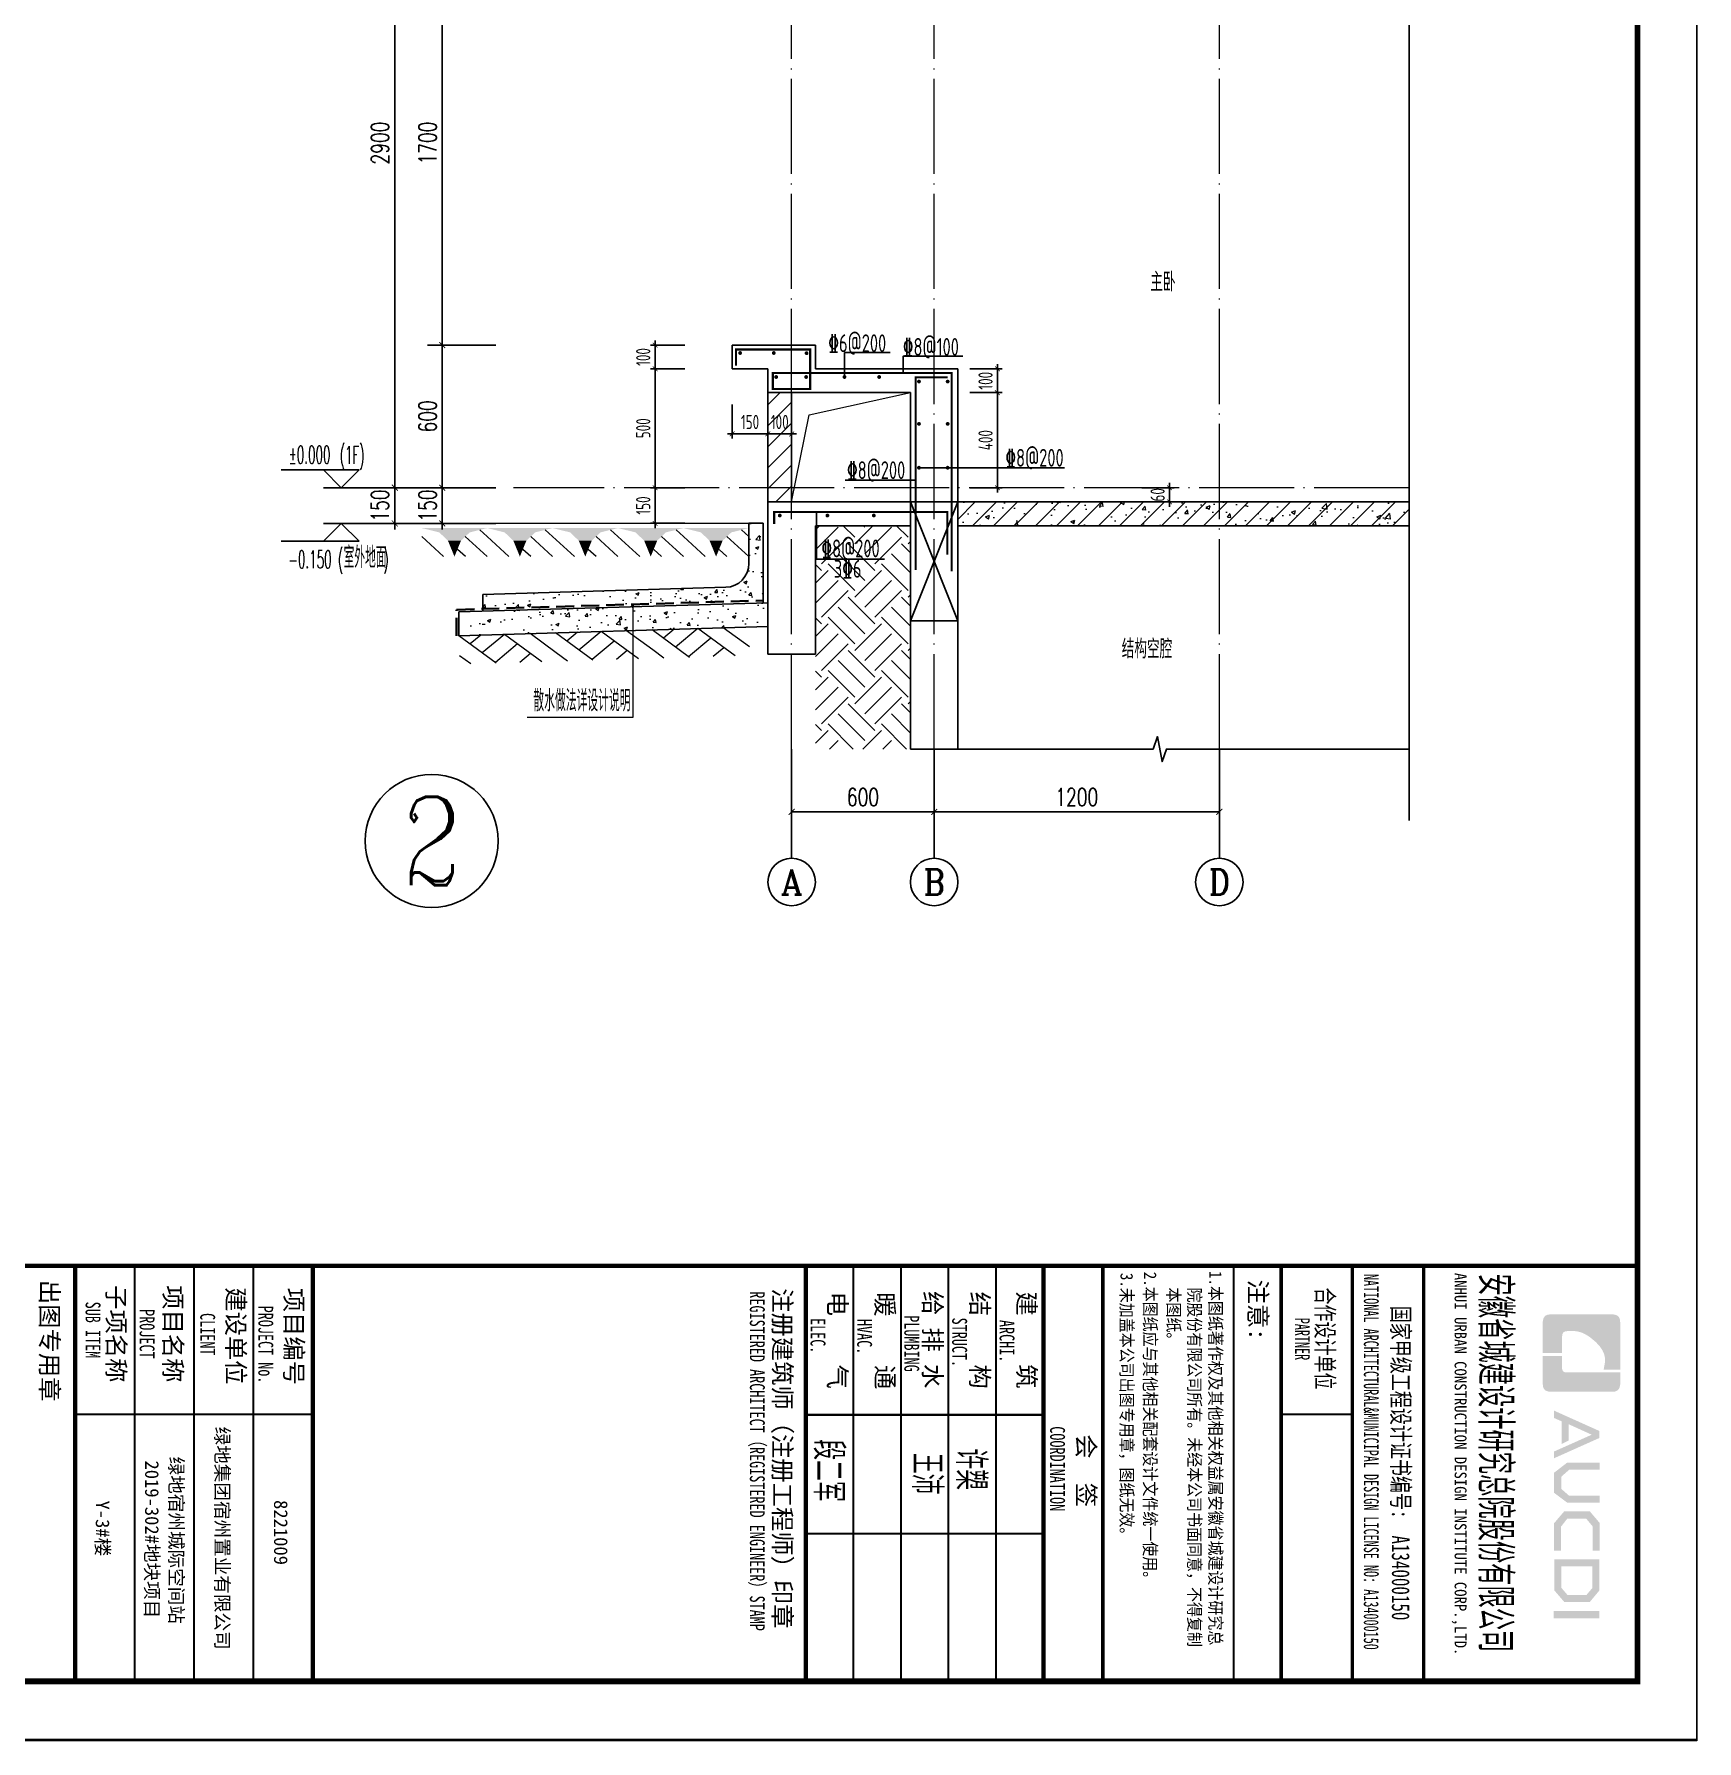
# Model space of a CAD drawing. Extents: x -668857 to 143095, y -247466 to 228182.
# Drawn here: x -813 to 6185, y 147310 to 154492 of the extents above; entities that cross this region are included whole.
import ezdxf
from ezdxf.enums import TextEntityAlignment as Align

# ---------------------------------------------------------------- set-up
doc = ezdxf.new("R2010")
doc.units = 0
doc.header["$LTSCALE"] = 1000
doc.linetypes.add('DASH', pattern=[0.35, 0.25, -0.1])
doc.linetypes.add('DOTE', pattern=[2.42, 2, -0.2, 0.02, -0.2])
doc.layers.get('0').update_dxf_attribs({"linetype": 'CONTINUOUS'})
doc.layers.get('DEFPOINTS').update_dxf_attribs({"linetype": 'CONTINUOUS'})
for name, color, linetype in [('A-AXIS_TEXT', 7, 'CONTINUOUS'), ('AXIS', 3, 'CONTINUOUS'), ('COLUMN', 4, 'CONTINUOUS'), ('DIM', 2, 'CONTINUOUS'), ('DIM_ELEV', 3, 'CONTINUOUS'), ('DIM_SYMB', 3, 'CONTINUOUS'), ('PUB_DIM', 3, 'CONTINUOUS'), ('PUB_TEXT', 2, 'CONTINUOUS'), ('REIN', 6, 'CONTINUOUS'), ('S-大样-砼线', 7, 'CONTINUOUS'), ('S-引出线', 40, 'CONTINUOUS'), ('TEXT', 2, 'CONTINUOUS'), ('WALL', 5, 'CONTINUOUS'), ('yichutu', 7, 'CONTINUOUS'), ('图签文字', 4, 'CONTINUOUS'), ('立面-看线', 251, 'CONTINUOUS')]:
    doc.layers.add(name, color=color, linetype=linetype)
for name, color, linetype, lineweight in [('AXIS_TEXT', 7, 'CONTINUOUS', 20), ('DOTE', 19, 'DOTE', 9), ('PUB_HATCH', 8, 'CONTINUOUS', 9), ('图框', 9, 'CONTINUOUS', 18), ('图签', 147, 'CONTINUOUS', 18), ('填充', 251, 'CONTINUOUS', 5), ('平面-排水沟', 86, 'CONTINUOUS', 15), ('立面-中轮廓线', 30, 'CONTINUOUS', 35), ('立面-洞口示意', 152, 'CONTINUOUS', 13), ('粉刷', 251, 'CONTINUOUS', 9)]:
    doc.layers.add(name, color=color, linetype=linetype, lineweight=lineweight)
doc.styles.add('_TCH_AXIS', font='COMPLEX', dxfattribs={"bigfont": 'GBCBIG'})
doc.styles.add('_TCH_DIM', font='SIMPLEX.shx', dxfattribs={"width": 0.7, "bigfont": 'GBCBIG.shx'})
doc.styles.add('_TCH_DIM_T3', font='SIMPLEX', dxfattribs={"width": 0.705882, "bigfont": 'GBCBIG'})
doc.styles.add('COMPLEX', font='COMPLEX')
doc.styles.add('DIM_FONT_T3', font='SIMPLEX', dxfattribs={"width": 0.705882, "bigfont": 'GBCBIG'})
doc.styles.add('HT', font='simhei.ttf')
doc.styles.add('TSSD_DIMENSION', font='Tssdeng.shx', dxfattribs={"width": 0.7, "bigfont": 'tssdchn.shx'})
doc.styles.add('TSSD_REIN', font='tssdeng.shx', dxfattribs={"width": 0.7, "height": 300, "bigfont": 'tssdchn.shx'})
doc.styles.add('宋体', font='', dxfattribs={"height": 50})
doc.styles.add('建筑图签-1', font='simhei.ttf', dxfattribs={"width": 0.7})
doc.styles.add('建筑图签-2', font='TXT.shx', dxfattribs={"width": 0.5, "bigfont": 'HZTXT.shx'})
doc.styles.get('宋体').set_extended_font_data('SimSun')
doc.dimstyles.new('_TCH_ARCH&&25', dxfattribs={"dimtxt": 74.375, "dimasz": 25, "dimexe": 62.5, "dimexo": 75, "dimgap": 25, "dimtad": 1, "dimdec": 0, "dimzin": 0, "dimdsep": 46, "dimtxsty": '_TCH_DIM_T3', "dimblk": 'ARCHTICK', "dimcen": 0.09, "dimclrt": 7, "dimazin": 0, "dimtfac": 1, "dimtdec": 0, "dimtix": 1, "dimtmove": 2, "dimatfit": 3, "dimldrblk": 'ARCHTICK', "dimfxl": 0, "dimtolj": 1, "dimtzin": 0, "dimarcsym": 0})
doc.dimstyles.new('TSSD_20_20', dxfattribs={"dimtxt": 60, "dimasz": 20, "dimexe": 20, "dimexo": 50, "dimgap": 20, "dimtad": 1, "dimdec": 0, "dimzin": 0, "dimdsep": 46, "dimtxsty": 'TSSD_DIMENSION', "dimblk": 'ARCHTICK', "dimblk1": 'ARCHTICK', "dimblk2": 'ARCHTICK', "dimcen": 0, "dimdle": 20, "dimclrt": 7, "dimadec": 0, "dimazin": 0, "dimtfac": 1, "dimtdec": 0, "dimtix": 1, "dimtmove": 2, "dimatfit": 3, "dimfxl": 0, "dimtolj": 1, "dimtzin": 0, "dimarcsym": 0})
pattern_1 = [(50, (28072.99, 249033.25), (143.452037, -12.550427), [15, -165]), (355, (28072.99, 249033.25), (-27.750267, 150.438427), [12, -132]), (100.4514, (28084.94, 249032.2), (115.701876, 137.88791), [12.74804, -140.22842]), (46.1842, (28072.99, 249073.25), (213.44821, -33.1038), [22.5, -247.5]), (96.6356, (28090.77, 249070.5), (186.93254, 194.82357), [19.12206, -210.3426]), (351.1842, (28072.99, 249073.25), (186.93239, 194.82372), [18, -198]), (21, (28092.99, 249063.25), (119.38141, -80.52378), [15, -165]), (326, (28092.99, 249063.25), (48.663066, 145.03001), [12, -132]), (71.4514, (28102.93, 249056.54), (168.044526, 64.5061), [12.74804, -140.22842]), (37.5, (28072.986, 249033.25), (2.431971, 66.578771), [0, -130.4, 0, -134, 0, -132.5]), (7.5, (28072.986, 249033.25), (52.613907, 78.882342), [0, -76.4, 0, -127.4, 0, -50.5]), (327.5, (28028.386, 249033.25), (106.764487, -4.510974), [0, -50, 0, -156, 0, -207]), (317.5, (28008.39, 249033.25), (116.637234, 20.020996), [0, -65, 0, -103.6, 0, -147])]

# ---------------------------------------------------------------- blocks, each defined once
blk = doc.blocks.new('$LINEPAT$素土夯实')
at = {"color": 0}
for p, q in [((0, -210), (210, 0)), ((120, -300), (420, 0)), ((420, 0), (608, -188)), ((495, -300), (795, 0)), ((615, 0), (705, -90)), ((315, -105), (502, -293)), ((210, -210), (300, -300)), ((705, -300), (795, -210))]:
    blk.add_line(p, q, dxfattribs=at)
blk = doc.blocks.new('$LinePat$自然土壤')
at = {"color": 0}
for p, q in [((0, -90), (71, -19)), ((0, -300), (211, -89)), ((420, -300), (630, -90)), ((210, -300), (286, -224))]:
    blk.add_line(p, q, dxfattribs=at)
for points in [[(0, 0), (630, 0), (168, -45), (462, -45)], [(168, -45), (462, -45), (252, -132), (378, -132)], [(252, -132), (378, -132), (315, -300)]]:
    blk.add_solid(points, dxfattribs=at)
blk = doc.blocks.new('sanshui')
at = {"layer": '粉刷'}
h = blk.add_hatch(dxfattribs=at)
h.set_pattern_fill('混凝土', color=256, scale=20)
h.set_pattern_definition(pattern_1)
edge = h.paths.add_edge_path()
edge.add_line((346317.8, 427329.6), (346257.8, 427329.6))
edge.add_line((346257.8, 427329.6), (346257.8, 427160.3))
edge.add_arc((346157.8, 427160.3), 100, 271.71836, 360, ccw=False)
edge.add_line((346160.8, 427060.3), (345137.8, 427029.6))
edge.add_line((345137.8, 427029.6), (345137.8, 426969.6))
edge.add_line((345137.8, 426969.6), (346317.8, 427005))
edge.add_line((346317.8, 427005), (346317.8, 427329.6))
h = blk.add_hatch(dxfattribs=at)
h.set_pattern_fill('混凝土', color=256, scale=20)
h.set_pattern_definition(pattern_1)
h.paths.add_polyline_path([(346337.8, 426895.6), (346337.8, 426995.6), (345037.8, 426956.6), (345037.8, 426856.6)])
at = {"layer": 'COLUMN'}
for p, q in [((346257.8, 427329.6), (346317.8, 427329.6)), ((346257.8, 427160.3), (346257.8, 427329.6)), ((346317.8, 426995), (346317.8, 427329.6)), ((346160.8, 427060.3), (345137.8, 427029.6)), ((345137.8, 426959.6), (345137.8, 427029.6)), ((346338.1, 426995.6), (345037.8, 426956.6)), ((345037.8, 426856.6), (345037.8, 426956.6)), ((346338.1, 426895.6), (345037.8, 426856.6))]:
    blk.add_line(p, q, dxfattribs=at)
blk.add_arc((346157.8, 427160.3), 100, 271.71836, 0, dxfattribs=at)
at = {"layer": '立面-中轮廓线', "linetype": 'DASH', "ltscale": 0.3}
blk.add_lwpolyline([(345027.8, 426856.6), (345027.8, 426966.3), (346317.8, 427005)], dxfattribs=at)
at = {"layer": '粉刷'}
blk.add_line((344881.5, 427329.6), (346257.8, 427329.6), dxfattribs=at)
at = {"layer": '粉刷', "yscale": 0.4, "zscale": 0.4}
for name, p, xscale, rotation in [('$LinePat$自然土壤', (345156.8, 427309.6), -0.4369306507241237, 359.9999999999903), ('$LinePat$自然土壤', (345432, 427309.6), -0.4369306507241237, 359.9999999999903), ('$LinePat$自然土壤', (345707.3, 427309.6), -0.4369306507241237, 359.9999999999903), ('$LinePat$自然土壤', (345982.6, 427309.6), -0.4369306507241237, 359.9999999999903), ('$LinePat$自然土壤', (346257.8, 427309.6), -0.4369306507241237, 359.9999999999903), ('$LINEPAT$素土夯实', (345851.2, 426881), -0.5117605352322558, 1.718358001643932), ('$LINEPAT$素土夯实', (346257.8, 426893.2), -0.5117605352322558, 1.718358001643932), ('$LINEPAT$素土夯实', (345444.5, 426868.8), -0.5117605352322558, 1.718358001643932)]:
    blk.add_blockref(name, p, dxfattribs=dict(at, xscale=xscale, rotation=rotation))
blk = doc.blocks.new('院标1')
h = blk.add_hatch(color=150)
h.dxf.hatch_style = 1
edge = h.paths.add_edge_path()
edge.add_spline(control_points=[(116373, 648379), (116379, 648379), (116382, 648379), (116391, 648379), (116391, 648379), (116391, 648379), (116616, 648379), (116616, 648379), (116616, 648379), (116616, 648379), (116616, 648054), (116616, 648054), (116616, 648054), (116616, 648054), (116108, 648054), (116108, 648054), (116108, 648054), (116028, 648054), (115963, 648111), (115963, 648199), (115963, 648199), (115963, 648199), (115963, 649215), (115963, 649215), (115963, 649215), (115963, 649295), (116018, 649360), (116108, 649360), (116108, 649360), (116108, 649360), (116897, 649360), (116897, 649360), (116897, 649360), (116897, 649360), (116897, 649080), (116897, 649080), (116897, 649080), (116897, 649080), (116566, 649140), (116356, 648859), (116356, 648859), (116245, 648719), (116240, 648545), (116247, 648466), (116247, 648466), (116254, 648386), (116247, 648466), (116247, 648466), (116247, 648466), (116247, 648466), (116258, 648374), (116373, 648379)], knot_values=[0, 0, 0, 0, 0.071429, 0.071429, 0.071429, 0.107143, 0.142857, 0.142857, 0.142857, 0.178571, 0.214286, 0.214286, 0.214286, 0.25, 0.285714, 0.285714, 0.285714, 0.321429, 0.357143, 0.357143, 0.357143, 0.392857, 0.428571, 0.428571, 0.428571, 0.464286, 0.5, 0.5, 0.5, 0.535714, 0.571429, 0.571429, 0.571429, 0.607143, 0.642857, 0.642857, 0.642857, 0.678571, 0.714286, 0.714286, 0.714286, 0.75, 0.785714, 0.785714, 0.785714, 0.821429, 0.857143, 0.857143, 0.857143, 0.928571, 1, 1, 1, 1], degree=3, periodic=0)
h = blk.add_hatch(color=150)
h.dxf.hatch_style = 1
edge = h.paths.add_edge_path()
edge.add_spline(control_points=[(117268, 649215), (117268, 649215), (117268, 648199), (117268, 648199), (117268, 648199), (117268, 648114), (117212, 648054), (117123, 648054), (117123, 648054), (117123, 648054), (116663, 648054), (116663, 648054), (116663, 648054), (116663, 648054), (116663, 648379), (116663, 648379), (116663, 648379), (116663, 648379), (116865, 648379), (116865, 648379), (116865, 648379), (116907, 648379), (116941, 648413), (116941, 648455), (116941, 648455), (116941, 648455), (116941, 649360), (116941, 649360), (116941, 649360), (116941, 649360), (117123, 649360), (117123, 649360), (117123, 649360), (117204, 649360), (117268, 649306), (117268, 649215)], knot_values=[0, 0, 0, 0, 0.1, 0.1, 0.1, 0.15, 0.2, 0.2, 0.2, 0.25, 0.3, 0.3, 0.3, 0.35, 0.4, 0.4, 0.4, 0.45, 0.5, 0.5, 0.5, 0.55, 0.6, 0.6, 0.6, 0.65, 0.7, 0.7, 0.7, 0.75, 0.8, 0.8, 0.8, 0.9, 1, 1, 1, 1], degree=3, periodic=0)
blk = doc.blocks.new('GFDDDDRG')
at = {"layer": '图框'}
h = blk.add_hatch(color=256, dxfattribs=at)
h.paths.add_polyline_path([(922489, -158906), (922489, -158969), (922104, -158969), (922104, -158906)])
h.paths.add_polyline_path([(922431, -158530), (922168, -158530), (922168, -158710), (922221, -158772), (922380, -158772), (922431, -158712)], flags=16)
h.paths.add_polyline_path([(922490, -158471), (922109, -158471), (922109, -158732), (922194, -158831), (922408, -158831), (922490, -158733)])
h.paths.add_polyline_path([(922492, -158399), (922434, -158399), (922434, -158196), (922378, -158129), (922219, -158129), (922167, -158196), (922167, -158400), (922107, -158400), (922107, -158169), (922194, -158067), (922408, -158067), (922492, -158166)])
h.paths.add_polyline_path([(922491, -157658), (922491, -157718), (922235, -157718), (922170, -157775), (922170, -157880), (922235, -157937), (922491, -157937), (922491, -157994), (922217, -157994), (922108, -157912), (922108, -157743), (922218, -157658)])
h.paths.add_polyline_path([(922490, -157392), (922490, -157450), (922108, -157621), (922108, -157564), (922425, -157423), (922231, -157335), (922231, -157471), (922173, -157501), (922173, -157311), (922107, -157282), (922107, -157220)])
for p, q in [((920410, -156002), (920410, -159502)), ((921010, -156002), (921010, -159502)), ((921010, -156002), (921010, -159502))]:
    blk.add_line(p, q, dxfattribs=at)
blk.add_lwpolyline([(923310, -107437), (923310, -159999), (893610, -159999), (893610, -107437)], close=True, dxfattribs=at)
blk.add_lwpolyline([(923310, -107437), (923310, -159999), (893610, -159999), (893610, -107437)], close=True, dxfattribs=at)
at = {"layer": '图框', "const_width": 50}
blk.add_lwpolyline([(894110, -159499), (922810, -159499), (922810, -108687), (894110, -108687)], close=True, dxfattribs=at)
at = {"layer": '图框'}
for points, const_width in [([(894110, -156002), (922810, -156002)], 35), ([(909660, -159502), (909660, -156002)], 35), ([(911660, -156002), (911660, -159502)], 35), ([(911660, -156002), (911660, -159502)], 35), ([(910160, -156002), (910160, -159502)], 17.5), ([(910660, -156002), (910660, -159502)], 17.5), ([(911160, -156002), (911160, -159502)], 17.5), ([(915810, -156006), (915810, -159506)], 35), ([(916210, -156006), (916210, -159506)], 17.5), ([(916610, -156006), (916610, -159506)], 17.5), ([(917010, -156006), (917010, -159506)], 17.5), ([(917410, -156006), (917410, -159506)], 17.5), ([(917810, -156006), (917810, -159506)], 35), ([(917810, -156006), (917810, -159506)], 35), ([(918310, -156006), (918310, -159506)], 30), ([(919410, -156002), (919410, -159502)], 17.5), ([(919810, -156002), (919810, -159502)], 30), ([(919810, -156002), (919810, -159502)], 30), ([(920410, -156002), (920410, -159502)], 30), ([(920410, -156002), (920410, -159502)], 30), ([(921010, -156002), (921010, -159502)], 30), ([(909660, -157252), (911660, -157252)], 17.5), ([(917810, -157256), (915810, -157256)], 17.5), ([(920410, -157252), (919810, -157252)], 17.5), ([(917810, -158256), (915810, -158256)], 17.5)]:
    blk.add_lwpolyline(points, dxfattribs=dict(at, const_width=const_width))
at = {"xscale": 0.5, "yscale": 0.5, "zscale": 0.5, "rotation": 270}
blk.add_blockref('院标1', (597985, -98428), dxfattribs=at)
at = {"layer": '图框'}
for s, height, style, width, p in [('3.未加盖本公司出图专用章，图纸无效。', 105, 'HT', 0.88, (918459, -156061)), (' 2.本图纸应与其他相关配套设计文件统一使用。 ', 105, 'HT', 0.88, (918656, -155989)), ('1.本图纸著作权及其他相关权益属安徽省城建设计研究总', 105, 'HT', 0.88, (919206, -156045)), ('NATIONAL ARCHITECTURAL&MUNICIPAL DESIGN LICENSE NO: A134000150', 125, '建筑图签-1', 0.6, (920507, -156070)), ('ANHUI URBAN CONSTRUCTION DESIGN INSTITUTE CORP.,LTD.', 100, '建筑图签-1', 0.91, (921271, -156061)), ('REGISTERED ARCHITECT（REGISTERED ENGINEER）STAMP', 125, '建筑图签-1', 0.7, (915339, -156216)), ('本图纸。', 105, 'HT', 0.88, (918854, -156184)), ('院股份有限公司所有。未经本公司书面同意，不得复制', 105, 'HT', 0.88, (919029, -156184)), ('SUB ITEM', 125, '建筑图签-1', 0.7, (909748, -156303)), ('PROJECT', 125, '建筑图签-1', 0.7, (910203, -156366)), ('CLIENT', 125, '建筑图签-1', 0.7, (910713, -156399)), ('PROJECT No.', 125, '建筑图签-1', 0.7, (911202, -156337, -899)), ('ELEC.', 125, '建筑图签-1', 0.7, (915850, -156441)), ('HVAC.', 125, '建筑图签-1', 0.7, (916242, -156449)), ('PLUMBING', 125, '建筑图签-1', 0.7, (916639, -156417)), ('STRUCT.', 125, '建筑图签-1', 0.7, (917042, -156437)), ('ARCHI.', 125, '建筑图签-1', 0.7, (917441, -156457)), ('PARTNER', 125, '建筑图签-1', 0.6, (919927, -156439)), ('COORDINATION', 125, '建筑图签-1', 0.7, (917866, -157352))]:
    blk.add_text(s, height=height, rotation=270, dxfattribs=dict(at, style=style, width=width)).set_placement(p)
at = {"layer": '图签', "color": 2, "style": '宋体'}
for s, height, p in [('绿地集团宿州置业有限公司', 114.67, (910841, -157355)), ('2019-302#地块项目', 114.67, (910249, -157640)), ('绿地宿州城际空间站', 114.7, (910454, -157607)), ('Y-3#楼', 114.7, (909834, -157977)), ('8221009', 114.7, (911334, -157973))]:
    blk.add_text(s, height=height, rotation=270, dxfattribs=at).set_placement(p)
at = {"layer": '图签文字', "color": 7, "style": '建筑图签-1'}
for s, p in [('注意:', (919541, -156118)), ('出图专用章', (909369, -156120)), ('子项名称', (909930, -156165)), ('项目名称', (910408, -156165)), ('建设单位', (910937, -156182)), ('项目编号', (911426, -156186)), ('注册建筑师（注册工程师）印章', (915537, -156190)), ('电    气', (916001, -156219)), ('暖    通', (916401, -156224)), ('给 排 水', (916802, -156214)), ('结    构', (917199, -156219)), ('建    筑', (917593, -156217)), ('会  签', (918094, -157419))]:
    blk.add_text(s, height=150, rotation=270, dxfattribs=at).set_placement(p)
for s, height, width, p in [('安徽省城建设计研究总院股份有限公司', 250, 0.55, (921498, -156066)), ('合作设计单位', 150, 0.7, (920105, -156184)), ('国家甲级工程设计证书编号:  A134000150', 150, 0.7, (920743, -156338))]:
    blk.add_text(s, height=height, rotation=270, dxfattribs=dict(at, width=width)).set_placement(p)
at = {"layer": '图签文字', "color": 1, "style": '建筑图签-2', "width": 0.7}
for s, p in [('段二军', (915876, -157462)), ('许槊', (917074, -157539)), ('王沛', (916703, -157575))]:
    blk.add_text(s, height=250, rotation=270, dxfattribs=at).set_placement(p)
blk = doc.blocks.new('yct-1051-594-26275-14850-25-1002.0')
at = {"layer": 'yichutu', "color": 7}
blk.add_lwpolyline([(0, 0), (0, 14850), (26275, 14850), (26275, 0)], close=True, dxfattribs=at)
blk = doc.blocks.new('_ArchTick')
at = {"color": 0, "linetype": 'ByBlock', "const_width": 0.15}
blk.add_lwpolyline([(-0.5, -0.5), (0.5, 0.5)], dxfattribs=at)
blk = doc.blocks.new('*D3028')
at = {"layer": 'DEFPOINTS', "color": 0}
for p in [(3799.7, 152583.2), (3965.7, 152583.2), (3799.7, 152523.2)]:
    blk.add_point(p, dxfattribs=at)
at = {"layer": 'DIM', "color": 0, "lineweight": -2}
for p, q in [((3849.7, 152583.2), (3985.7, 152583.2)), ((3965.7, 152583.2), (3965.7, 152603.2)), ((3965.7, 152523.2), (3965.7, 152583.2)), ((3849.7, 152523.2), (3985.7, 152523.2)), ((3965.7, 152523.2), (3965.7, 152503.2))]:
    blk.add_line(p, q, dxfattribs=at)
at = {"layer": 'DIM', "color": 0, "lineweight": -2, "xscale": 20, "yscale": 20, "zscale": 20}
for p, rotation in [((3965.7, 152583.2), 270), ((3965.7, 152523.2), 90)]:
    blk.add_blockref('_ArchTick', p, dxfattribs=dict(at, rotation=rotation))
at = {"layer": 'DIM', "color": 7, "insert": (3915.7, 152553.2), "char_height": 60, "attachment_point": 5, "rotation": 90, "style": 'TSSD_DIMENSION'}
blk.add_mtext('\\A1;60', dxfattribs=at)
blk = doc.blocks.new('*D3031')
at = {"layer": 'DEFPOINTS', "color": 0}
for p in [(2125.5, 152983.2), (2275.5, 152983.2), (2275.5, 152809.5)]:
    blk.add_point(p, dxfattribs=at)
at = {"layer": 'DIM', "color": 0, "lineweight": -2}
for p, q in [((2125.5, 152933.2), (2125.5, 152789.5)), ((2275.5, 152933.2), (2275.5, 152789.5)), ((2105.5, 152809.5), (2295.5, 152809.5))]:
    blk.add_line(p, q, dxfattribs=at)
at = {"layer": 'DIM', "color": 0, "lineweight": -2, "xscale": 20, "yscale": 20, "zscale": 20, "rotation": 180}
blk.add_blockref('_ArchTick', (2125.5, 152809.5), dxfattribs=at)
at = {"layer": 'DIM', "color": 0, "lineweight": -2, "xscale": 20, "yscale": 20, "zscale": 20}
blk.add_blockref('_ArchTick', (2275.5, 152809.5), dxfattribs=at)
at = {"layer": 'DIM', "color": 7, "insert": (2200.5, 152859.5), "char_height": 60, "attachment_point": 5, "style": 'TSSD_DIMENSION'}
blk.add_mtext('\\A1;150', dxfattribs=at)
blk = doc.blocks.new('*D3032')
at = {"layer": 'DEFPOINTS', "color": 0}
for p in [(2275.5, 152983.2), (2375.5, 152983.2), (2375.5, 152809.5)]:
    blk.add_point(p, dxfattribs=at)
at = {"layer": 'DIM', "color": 0, "lineweight": -2}
for p, q in [((2275.5, 152933.2), (2275.5, 152789.5)), ((2375.5, 152933.2), (2375.5, 152789.5)), ((2275.5, 152809.5), (2255.5, 152809.5)), ((2275.5, 152809.5), (2375.5, 152809.5)), ((2375.5, 152809.5), (2395.5, 152809.5))]:
    blk.add_line(p, q, dxfattribs=at)
at = {"layer": 'DIM', "color": 0, "lineweight": -2, "xscale": 20, "yscale": 20, "zscale": 20}
blk.add_blockref('_ArchTick', (2275.5, 152809.5), dxfattribs=at)
at = {"layer": 'DIM', "color": 0, "lineweight": -2, "xscale": 20, "yscale": 20, "zscale": 20, "rotation": 180}
blk.add_blockref('_ArchTick', (2375.5, 152809.5), dxfattribs=at)
at = {"layer": 'DIM', "color": 7, "insert": (2325.5, 152859.5), "char_height": 60, "attachment_point": 5, "style": 'TSSD_DIMENSION'}
blk.add_mtext('\\A1;100', dxfattribs=at)
blk = doc.blocks.new('*D3033')
at = {"layer": 'AXIS', "color": 0, "lineweight": -2}
for p, q in [((2375.5, 151408.2), (2375.5, 151156.7)), ((2975.5, 151408.2), (2975.5, 151156.7)), ((2375.5, 151219.2), (2975.5, 151219.2))]:
    blk.add_line(p, q, dxfattribs=at)
at = {"layer": 'DEFPOINTS', "color": 0}
for p in [(2375.5, 151483.2), (2975.5, 151483.2), (2975.5, 151219.2)]:
    blk.add_point(p, dxfattribs=at)
at = {"layer": 'AXIS', "color": 0, "lineweight": -2, "xscale": 25, "yscale": 25, "zscale": 25, "rotation": 180}
blk.add_blockref('_ArchTick', (2375.5, 151219.2), dxfattribs=at)
at = {"layer": 'AXIS', "color": 0, "lineweight": -2, "xscale": 25, "yscale": 25, "zscale": 25}
blk.add_blockref('_ArchTick', (2975.5, 151219.2), dxfattribs=at)
at = {"layer": 'AXIS', "color": 7, "insert": (2675.5, 151281.4), "char_height": 74.38, "attachment_point": 5, "style": '_TCH_DIM_T3'}
blk.add_mtext('\\A1;600', dxfattribs=at)
blk = doc.blocks.new('*D3034')
at = {"layer": 'AXIS', "color": 0, "lineweight": -2}
for p, q in [((2975.5, 151408.2), (2975.5, 151156.7)), ((4175.5, 151408.2), (4175.5, 151156.7)), ((2975.5, 151219.2), (4175.5, 151219.2))]:
    blk.add_line(p, q, dxfattribs=at)
at = {"layer": 'DEFPOINTS', "color": 0}
for p in [(2975.5, 151483.2), (4175.5, 151483.2), (4175.5, 151219.2)]:
    blk.add_point(p, dxfattribs=at)
at = {"layer": 'AXIS', "color": 0, "lineweight": -2, "xscale": 25, "yscale": 25, "zscale": 25, "rotation": 180}
blk.add_blockref('_ArchTick', (2975.5, 151219.2), dxfattribs=at)
at = {"layer": 'AXIS', "color": 0, "lineweight": -2, "xscale": 25, "yscale": 25, "zscale": 25}
blk.add_blockref('_ArchTick', (4175.5, 151219.2), dxfattribs=at)
at = {"layer": 'AXIS', "color": 7, "insert": (3575.5, 151281.4), "char_height": 74.38, "attachment_point": 5, "style": '_TCH_DIM_T3'}
blk.add_mtext('\\A1;1200', dxfattribs=at)
blk = doc.blocks.new('*D3038')
at = {"layer": 'DEFPOINTS', "color": 0}
for p in [(1800.9, 153183.2), (1975.5, 153183.2), (1975.5, 153083.2)]:
    blk.add_point(p, dxfattribs=at)
at = {"layer": 'DIM', "color": 0, "lineweight": -2}
for p, q in [((1800.9, 153183.2), (1800.9, 153203.2)), ((1925.5, 153183.2), (1780.9, 153183.2)), ((1800.9, 153083.2), (1800.9, 153183.2)), ((1925.5, 153083.2), (1780.9, 153083.2)), ((1800.9, 153083.2), (1800.9, 153063.2))]:
    blk.add_line(p, q, dxfattribs=at)
at = {"layer": 'DIM', "color": 0, "lineweight": -2, "xscale": 20, "yscale": 20, "zscale": 20}
for p, rotation in [((1800.9, 153183.2), 270), ((1800.9, 153083.2), 90)]:
    blk.add_blockref('_ArchTick', p, dxfattribs=dict(at, rotation=rotation))
at = {"layer": 'DIM', "color": 7, "insert": (1750.9, 153133.2), "char_height": 60, "attachment_point": 5, "rotation": 90, "style": 'TSSD_DIMENSION'}
blk.add_mtext('\\A1;100', dxfattribs=at)
blk = doc.blocks.new('*D3039')
at = {"layer": 'DEFPOINTS', "color": 0}
for p in [(1800.9, 153083.2), (1975.5, 153083.2), (1975.5, 152583.2)]:
    blk.add_point(p, dxfattribs=at)
at = {"layer": 'DIM', "color": 0, "lineweight": -2}
for p, q in [((1925.5, 153083.2), (1780.9, 153083.2)), ((1800.9, 152563.2), (1800.9, 153103.2)), ((1925.5, 152583.2), (1780.9, 152583.2))]:
    blk.add_line(p, q, dxfattribs=at)
at = {"layer": 'DIM', "color": 0, "lineweight": -2, "xscale": 20, "yscale": 20, "zscale": 20}
for p, rotation in [((1800.9, 153083.2), 90), ((1800.9, 152583.2), 270)]:
    blk.add_blockref('_ArchTick', p, dxfattribs=dict(at, rotation=rotation))
at = {"layer": 'DIM', "color": 7, "insert": (1750.9, 152833.2), "char_height": 60, "attachment_point": 5, "rotation": 90, "style": 'TSSD_DIMENSION'}
blk.add_mtext('\\A1;500', dxfattribs=at)
blk = doc.blocks.new('*D3040')
at = {"layer": 'DEFPOINTS', "color": 0}
for p in [(1800.9, 152583.2), (1975.5, 152583.2), (1975.5, 152433.2)]:
    blk.add_point(p, dxfattribs=at)
at = {"layer": 'DIM', "color": 0, "lineweight": -2}
for p, q in [((1925.5, 152583.2), (1780.9, 152583.2)), ((1800.9, 152413.2), (1800.9, 152603.2)), ((1925.5, 152433.2), (1780.9, 152433.2))]:
    blk.add_line(p, q, dxfattribs=at)
at = {"layer": 'DIM', "color": 0, "lineweight": -2, "xscale": 20, "yscale": 20, "zscale": 20}
for p, rotation in [((1800.9, 152583.2), 90), ((1800.9, 152433.2), 270)]:
    blk.add_blockref('_ArchTick', p, dxfattribs=dict(at, rotation=rotation))
at = {"layer": 'DIM', "color": 7, "insert": (1750.9, 152508.2), "char_height": 60, "attachment_point": 5, "rotation": 90, "style": 'TSSD_DIMENSION'}
blk.add_mtext('\\A1;150', dxfattribs=at)
blk = doc.blocks.new('*D3041')
at = {"layer": 'DEFPOINTS', "color": 0}
for p in [(3075.5, 153083.2), (3241.5, 153083.2), (3075.5, 152983.2)]:
    blk.add_point(p, dxfattribs=at)
at = {"layer": 'DIM', "color": 0, "lineweight": -2}
for p, q in [((3125.5, 153083.2), (3261.5, 153083.2)), ((3241.5, 153083.2), (3241.5, 153103.2)), ((3241.5, 152983.2), (3241.5, 153083.2)), ((3125.5, 152983.2), (3261.5, 152983.2)), ((3241.5, 152983.2), (3241.5, 152963.2))]:
    blk.add_line(p, q, dxfattribs=at)
at = {"layer": 'DIM', "color": 0, "lineweight": -2, "xscale": 20, "yscale": 20, "zscale": 20}
for p, rotation in [((3241.5, 153083.2), 270), ((3241.5, 152983.2), 90)]:
    blk.add_blockref('_ArchTick', p, dxfattribs=dict(at, rotation=rotation))
at = {"layer": 'DIM', "color": 7, "insert": (3191.5, 153033.2), "char_height": 60, "attachment_point": 5, "rotation": 90, "style": 'TSSD_DIMENSION'}
blk.add_mtext('\\A1;100', dxfattribs=at)
blk = doc.blocks.new('*D3042')
at = {"layer": 'DEFPOINTS', "color": 0}
for p in [(905.3, 152583.2), (1205.3, 152583.2), (1205.3, 152432.8)]:
    blk.add_point(p, dxfattribs=at)
at = {"layer": 'PUB_DIM', "color": 0, "lineweight": -2}
for p, q in [((1130.3, 152583.2), (842.8, 152583.2)), ((905.3, 152583.2), (905.3, 152608.2)), ((905.3, 152432.8), (905.3, 152583.2)), ((1130.3, 152432.8), (842.8, 152432.8)), ((905.3, 152432.8), (905.3, 152407.8))]:
    blk.add_line(p, q, dxfattribs=at)
at = {"layer": 'PUB_DIM', "color": 0, "lineweight": -2, "xscale": 25, "yscale": 25, "zscale": 25}
for p, rotation in [((905.3, 152583.2), 270), ((905.3, 152432.8), 90)]:
    blk.add_blockref('_ArchTick', p, dxfattribs=dict(at, rotation=rotation))
at = {"layer": 'PUB_DIM', "color": 7, "insert": (843.1, 152508), "char_height": 74.38, "attachment_point": 5, "rotation": 90, "style": '_TCH_DIM_T3'}
blk.add_mtext('\\A1;150', dxfattribs=at)
blk = doc.blocks.new('*D3043')
at = {"layer": 'DEFPOINTS', "color": 0}
for p in [(905.3, 153183.2), (1205.3, 153183.2), (1205.3, 152583.2)]:
    blk.add_point(p, dxfattribs=at)
at = {"layer": 'PUB_DIM', "color": 0, "lineweight": -2}
for p, q in [((1130.3, 153183.2), (842.8, 153183.2)), ((905.3, 152583.2), (905.3, 153183.2)), ((1130.3, 152583.2), (842.8, 152583.2))]:
    blk.add_line(p, q, dxfattribs=at)
at = {"layer": 'PUB_DIM', "color": 0, "lineweight": -2, "xscale": 25, "yscale": 25, "zscale": 25}
for p, rotation in [((905.3, 153183.2), 90), ((905.3, 152583.2), 270)]:
    blk.add_blockref('_ArchTick', p, dxfattribs=dict(at, rotation=rotation))
at = {"layer": 'PUB_DIM', "color": 7, "insert": (843.1, 152883.2), "char_height": 74.38, "attachment_point": 5, "rotation": 90, "style": '_TCH_DIM_T3'}
blk.add_mtext('\\A1;600', dxfattribs=at)
blk = doc.blocks.new('*D3044')
at = {"layer": 'DEFPOINTS', "color": 0}
for p in [(905.3, 154883.2), (1205.3, 154883.2), (1205.3, 153183.2)]:
    blk.add_point(p, dxfattribs=at)
at = {"layer": 'PUB_DIM', "color": 0, "lineweight": -2}
for p, q in [((1130.3, 154883.2), (842.8, 154883.2)), ((905.3, 153183.2), (905.3, 154883.2)), ((1130.3, 153183.2), (842.8, 153183.2))]:
    blk.add_line(p, q, dxfattribs=at)
at = {"layer": 'PUB_DIM', "color": 0, "lineweight": -2, "xscale": 25, "yscale": 25, "zscale": 25}
for p, rotation in [((905.3, 154883.2), 90), ((905.3, 153183.2), 270)]:
    blk.add_blockref('_ArchTick', p, dxfattribs=dict(at, rotation=rotation))
at = {"layer": 'PUB_DIM', "color": 7, "insert": (843.1, 154033.2), "char_height": 74.38, "attachment_point": 5, "rotation": 90, "style": '_TCH_DIM_T3'}
blk.add_mtext('\\A1;1700', dxfattribs=at)
blk = doc.blocks.new('*D3062')
at = {"layer": 'DEFPOINTS', "color": 0}
for p in [(705.3, 152583.2), (1205.3, 152583.2), (1205.3, 152432.8)]:
    blk.add_point(p, dxfattribs=at)
at = {"layer": 'PUB_DIM', "color": 0, "lineweight": -2}
for p, q in [((1130.3, 152583.2), (642.8, 152583.2)), ((705.3, 152583.2), (705.3, 152608.2)), ((705.3, 152432.8), (705.3, 152583.2)), ((1130.3, 152432.8), (642.8, 152432.8)), ((705.3, 152432.8), (705.3, 152407.8))]:
    blk.add_line(p, q, dxfattribs=at)
at = {"layer": 'PUB_DIM', "color": 0, "lineweight": -2, "xscale": 25, "yscale": 25, "zscale": 25}
for p, rotation in [((705.3, 152583.2), 270), ((705.3, 152432.8), 90)]:
    blk.add_blockref('_ArchTick', p, dxfattribs=dict(at, rotation=rotation))
at = {"layer": 'PUB_DIM', "color": 7, "insert": (643.1, 152508), "char_height": 74.38, "attachment_point": 5, "rotation": 90, "style": '_TCH_DIM_T3'}
blk.add_mtext('\\A1;150', dxfattribs=at)
blk = doc.blocks.new('*D3063')
at = {"layer": 'DEFPOINTS', "color": 0}
for p in [(705.3, 155483.2), (1205.3, 155483.2), (1205.3, 152583.2)]:
    blk.add_point(p, dxfattribs=at)
at = {"layer": 'PUB_DIM', "color": 0, "lineweight": -2}
for p, q in [((1130.3, 155483.2), (642.8, 155483.2)), ((705.3, 152583.2), (705.3, 155483.2)), ((1130.3, 152583.2), (642.8, 152583.2))]:
    blk.add_line(p, q, dxfattribs=at)
at = {"layer": 'PUB_DIM', "color": 0, "lineweight": -2, "xscale": 25, "yscale": 25, "zscale": 25}
for p, rotation in [((705.3, 155483.2), 90), ((705.3, 152583.2), 270)]:
    blk.add_blockref('_ArchTick', p, dxfattribs=dict(at, rotation=rotation))
at = {"layer": 'PUB_DIM', "color": 7, "insert": (643.1, 154033.2), "char_height": 74.38, "attachment_point": 5, "rotation": 90, "style": '_TCH_DIM_T3'}
blk.add_mtext('\\A1;2900', dxfattribs=at)
blk = doc.blocks.new('_AXISO')
blk.add_circle((0, 0), 0.5)
at = {"layer": 'A-AXIS_TEXT', "style": 'COMPLEX', "width": 1.041667}
blk.add_attdef('A', text='', height=0.56, dxfattribs=at).set_placement((-0.25, -0.28), (0.25, -0.28), align=Align.FIT)
blk = doc.blocks.new('20210809.02264474')
at = {"layer": 'REIN', "const_width": 9}
for points in [[(87154.5, 67468.2), (87154.5, 67535.4), (87466.6, 67535.4), (87466.6, 67369.4), (87309.3, 67369.4), (87309.3, 67436.6), (88061.9, 67436.6), (88061.9, 66601.6)], [(87910.8, 66607.2), (87910.8, 67418.4), (88045.5, 67418.4)], [(87315.3, 66801.7), (87315.3, 66852.1), (88043.8, 66852.1), (88043.8, 66672.6)]]:
    blk.add_lwpolyline(points, dxfattribs=at)
at = {"layer": 'REIN', "const_width": 8}
for points in [[(87167.8, 67520.8, 1), (87175.8, 67520.8, 1)], [(87309.3, 67520.8, 1), (87317.3, 67520.8, 1)], [(87447.5, 67519.9, 1), (87455.5, 67519.9, 1)], [(87319.5, 67419.9, 1), (87327.5, 67419.9, 1)], [(87445.5, 67419.9, 1), (87453.5, 67419.9, 1)], [(87606.9, 67419.9, 1), (87614.9, 67419.9, 1)], [(87752.9, 67419.9, 1), (87760.9, 67419.9, 1)], [(87920.5, 67400.7, 1), (87928.5, 67400.7, 1)], [(88041.3, 67400.7, 1), (88049.3, 67400.7, 1)], [(87920.5, 67222.4, 1), (87928.5, 67222.4, 1)], [(88041.3, 67222.4, 1), (88049.3, 67222.4, 1)], [(87920.5, 67038.2, 1), (87928.5, 67038.2, 1)], [(88041.3, 67038.2, 1), (88049.3, 67038.2, 1)], [(87334.7, 66837, 1), (87342.7, 66837, 1)], [(87535.2, 66837, 1), (87543.2, 66837, 1)], [(87730.4, 66837, 1), (87738.4, 66837, 1)]]:
    blk.add_lwpolyline(points, format="xyb", close=True, dxfattribs=at)
at = {"layer": 'S-引出线'}
for p, q in [((87610.9, 67419.9), (87610.9, 67523.1)), ((87610.9, 67523.1), (87803.1, 67523.1)), ((87924.5, 67038.2), (88536.4, 67038.2)), ((87613.5, 66985.2), (87910.8, 66985.2)), ((87493.6, 66852.1), (87493.6, 66653.9)), ((87493.6, 66653.9), (87778.8, 66653.9))]:
    blk.add_line(p, q, dxfattribs=at)
blk.add_lwpolyline([(87857.5, 67436.6), (87857.5, 67507.5), (88108.6, 67507.5)], dxfattribs=at)
at = {"layer": 'TEXT', "style": 'TSSD_REIN', "width": 0.7}
for s, p in [('%%1326@200', (87543, 67524.5)), ('%%1328@100', (87856.5, 67509)), ('%%1328@200', (87621.6, 66990.2)), ('%%1328@200', (88288.3, 67042.3)), ('%%1328@200', (87514, 66661)), ('3%%1326', (87566.3, 66575.2))]:
    blk.add_text(s, height=75, rotation=0, dxfattribs=at).set_placement(p)
blk = doc.blocks.new('20210809.03232467')
at = {"layer": 'S-大样-砼线'}
for p, q in [((87154.5, 67080.9), (87354.5, 66580.9)), ((87354.5, 67080.9), (87154.5, 66580.9))]:
    blk.add_line(p, q, dxfattribs=at)
blk.add_lwpolyline([(87354.5, 67080.9), (87154.5, 67080.9), (87154.5, 66580.9), (87354.5, 66580.9)], close=True, dxfattribs=at)
blk = doc.blocks.new('*D3115')
at = {"layer": 'DEFPOINTS', "color": 0}
for p in [(3075.5, 152983.2), (3241.5, 152983.2), (3075.5, 152583.2)]:
    blk.add_point(p, dxfattribs=at)
at = {"layer": 'DIM', "color": 0, "lineweight": -2}
for p, q in [((3125.5, 152983.2), (3261.5, 152983.2)), ((3241.5, 152563.2), (3241.5, 153003.2)), ((3125.5, 152583.2), (3261.5, 152583.2))]:
    blk.add_line(p, q, dxfattribs=at)
at = {"layer": 'DIM', "color": 0, "lineweight": -2, "xscale": 20, "yscale": 20, "zscale": 20}
for p, rotation in [((3241.5, 152983.2), 90), ((3241.5, 152583.2), 270)]:
    blk.add_blockref('_ArchTick', p, dxfattribs=dict(at, rotation=rotation))
at = {"layer": 'DIM', "color": 7, "insert": (3191.5, 152783.2), "char_height": 60, "attachment_point": 5, "rotation": 90, "style": 'TSSD_DIMENSION'}
blk.add_mtext('\\A1;400', dxfattribs=at)

msp = doc.modelspace()

# ---------------------------------------------------------------- hatches: boundary and pattern name
at = {"layer": 'PUB_HATCH'}
h = msp.add_hatch(dxfattribs=at)
h.set_pattern_fill('普通砖', color=256, scale=25, style=0)
h.set_pattern_definition([(45, (-956095.346, 321071.136), (-44.1941915, 44.1941915), [])])
h.paths.add_polyline_path([(2275.51, 152523.23), (2375.51, 152523.23), (2375.51, 152983.23), (2275.51, 152983.23)])
h = msp.add_hatch(dxfattribs=at)
h.set_pattern_fill('钢筋混凝土', color=256, scale=25, style=0)
h.set_pattern_definition([(45, (-956095.346, 321026.26), (-44.194174, 44.194174), []), (50, (-956095.35, 321026.26), (179.315046, -15.688034), [18.75, -206.25]), (355, (-956095.35, 321026.26), (-34.687833, 188.048033), [15, -165]), (100.4514, (-956080.4, 321024.95), (144.627345, 172.359886), [15.935047, -175.285528]), (46.1842, (-956095.35, 321076.26), (266.81026, -41.379754), [28.125, -309.375]), (96.6356, (-956073.1, 321072.8), (233.665676, 243.52947), [23.90257, -262.92825]), (351.1842, (-956095.35, 321076.26), (233.66549, 243.52965), [22.5, -247.5]), (21, (-956070.35, 321063.76), (149.226763, -100.654723), [18.75, -206.25]), (326, (-956070.35, 321063.76), (60.828833, 181.28751), [15, -165]), (71.4514, (-956057.91, 321055.37), (210.055657, 80.632624), [15.935047, -175.285528]), (37.5, (-956095.346, 321026.26), (3.039964, 83.2234635), [0, -163, 0, -167.5, 0, -165.625]), (7.5, (-956095.35, 321026.26), (65.767384, 98.602928), [0, -95.5, 0, -159.25, 0, -63.125]), (327.5, (-956151.096, 321026.26), (133.455609, -5.638718), [0, -62.5, 0, -195, 0, -258.75]), (317.5, (-956176.1, 321026.26), (145.796542, 25.026246), [0, -81.25, 0, -129.5, 0, -183.75])])
h.paths.add_polyline_path([(4974.03, 152523.23), (3075.51, 152523.23), (3069.79, 152475.71), (3075.51, 152423.23), (4974.03, 152423.23)])
at = {"layer": '填充'}
h = msp.add_hatch(dxfattribs=at)
h.set_pattern_fill('EARTH', color=250, scale=50, angle=45, style=0)
h.set_pattern_definition([(45, (-1112622.77, -303710.15), (0, 224.506403), [158.75, -158.75]), (45, (-1112664.86, -303668.05), (0, 224.506403), [158.75, -158.75]), (45, (-1112706.96, -303625.96), (0, 224.506403), [158.75, -158.75]), (135, (-1112706.96, -303597.9), (-224.506403, 0), [158.75, -158.75]), (135, (-1112664.86, -303555.8), (-224.506403, 0), [158.75, -158.75]), (135, (-1112622.77, -303513.7), (-224.506403, 0), [158.75, -158.75])])
h.paths.add_polyline_path([(2875.51, 151483.22), (2875.51, 152423.23), (2475.51, 152423.22), (2475.51, 151483.22)])

# ---------------------------------------------------------------- linework, layer by layer
at = {"layer": 'AXIS'}
for p, q in [((2375.48, 151483.22), (2375.48, 151023.83)), ((2975.48, 151483.22), (2975.48, 151023.83)), ((4175.48, 151483.22), (4175.48, 151023.83))]:
    msp.add_line(p, q, dxfattribs=at)
at = {"layer": 'AXIS', "color": 6}
msp.add_circle((860.89, 151096.65), 280, dxfattribs=at)
at = {"layer": 'DIM_ELEV'}
for p, q in [((555.31, 152658.23), (227.31, 152658.23)), ((480.31, 152583.23), (405.31, 152658.23)), ((480.31, 152583.23), (555.31, 152658.23)), ((905.31, 152583.23), (405.31, 152583.23)), ((480.31, 152432.76), (405.31, 152357.76)), ((905.31, 152432.76), (405.31, 152432.76)), ((480.31, 152432.76), (555.31, 152357.76)), ((555.31, 152357.76), (227.31, 152357.76))]:
    msp.add_line(p, q, dxfattribs=at)
at = {"layer": 'DIM_SYMB'}
for points in [[(4974.03, 170503.23), (4974.03, 160871.35), (5026.53, 160852.24), (4921.53, 160833.73), (4974.03, 160815.1), (4974.03, 151183.22)], [(2875.51, 151483.22), (3896.64, 151483.22), (3915.75, 151535.72), (3934.27, 151430.72), (3952.89, 151483.22), (4974.03, 151483.22)]]:
    msp.add_lwpolyline(points, dxfattribs=at)
at = {"layer": 'DOTE', "color": 1, "linetype": 'DOTE', "ltscale": 0.2}
for p, q in [((2375.51, 151483.22), (2375.51, 171083.23)), ((2975.51, 151483.22), (2975.51, 171083.23)), ((4175.51, 151483.22), (4175.51, 171083.23)), ((4974.03, 152583.23), (1205.31, 152583.23))]:
    msp.add_line(p, q, dxfattribs=at)
at = {"layer": 'WALL'}
for p, q in [((2475.51, 153183.23), (2125.51, 153183.23)), ((2125.51, 153083.23), (2125.51, 153183.23)), ((2475.51, 153083.23), (2475.51, 153183.23)), ((2275.51, 153083.23), (2125.51, 153083.23)), ((2275.51, 152983.23), (2275.51, 153083.23)), ((3075.51, 153083.23), (2475.51, 153083.23)), ((3075.51, 152523.23), (3075.51, 153083.23)), ((2382.19, 152983.23), (2275.51, 152983.23)), ((2275.51, 152523.23), (2275.51, 152983.23)), ((2275.51, 152983.23), (2375.51, 152983.23)), ((2375.51, 152523.23), (2375.51, 152983.23)), ((2875.51, 152983.23), (2382.19, 152983.23)), ((2875.51, 152523.23), (2875.51, 152983.23)), ((2275.51, 151883.22), (2275.51, 152523.23)), ((2875.51, 152523.23), (2275.51, 152523.23)), ((4974.03, 152523.23), (3075.51, 152523.23)), ((4974.03, 152423.23), (4974.03, 152523.23)), ((2475.51, 151883.22), (2475.51, 152423.23)), ((2875.51, 152423.23), (2475.51, 152423.23)), ((2875.51, 151483.22), (2875.51, 152423.23)), ((4974.03, 152423.23), (3075.51, 152423.23)), ((3075.51, 151483.22), (3075.51, 152423.23)), ((2275.51, 151883.22), (2475.51, 151883.22)), ((2875.51, 151483.22), (3075.51, 151483.22))]:
    msp.add_line(p, q, dxfattribs=at)
at = {"layer": '平面-排水沟'}
for p, q in [((1706.49, 152083.63), (1706.49, 151615.79)), ((1706.49, 151615.79), (1262.36, 151615.79))]:
    msp.add_line(p, q, dxfattribs=at)
at = {"layer": '平面-排水沟', "const_width": 6.67}
msp.add_lwpolyline([(1706.49, 152086.97, 1), (1706.49, 152080.3, 1)], format="xyb", close=True, dxfattribs=at)
at = {"layer": '立面-洞口示意'}
msp.add_lwpolyline([(2375.51, 152523.23), (2449.66, 152889.75), (2875.51, 152983.23)], dxfattribs=at)

# ---------------------------------------------------------------- block references
at = {"xscale": 0.5, "yscale": 0.5, "zscale": 0.5}
msp.add_blockref('GFDDDDRG', (-455469.74, 227309.73), dxfattribs=at)
msp.add_blockref('sanshui', (-344062.62, -274896.41))
at = {"layer": 'AXIS'}
ref = msp.add_blockref('_AXISO', (2375.48, 150923.83), dxfattribs=dict(at, xscale=200, yscale=200, zscale=200))
ref.add_attrib('A', 'A', dxfattribs={"layer": 'AXIS_TEXT', "height": 106.3, "style": '_TCH_AXIS'}).set_placement((2329.92, 150870.68), (2421.03, 150870.68), align=Align.FIT)
ref = msp.add_blockref('_AXISO', (2975.48, 150923.83), dxfattribs=dict(at, xscale=200, yscale=200, zscale=200))
ref.add_attrib('A', 'B', dxfattribs={"layer": 'AXIS_TEXT', "height": 108.81, "style": '_TCH_AXIS'}).set_placement((2931.43, 150869.42), (3019.52, 150869.42), align=Align.FIT)
ref = msp.add_blockref('_AXISO', (4175.48, 150923.83), dxfattribs=dict(at, xscale=200, yscale=200, zscale=200))
ref.add_attrib('A', 'D', dxfattribs={"layer": 'AXIS_TEXT', "height": 108.81, "style": '_TCH_AXIS'}).set_placement((4131.43, 150869.42), (4219.52, 150869.42), align=Align.FIT)
at = {"layer": 'REIN'}
msp.add_blockref('20210809.02264474', (-85013.14, 85629.07), dxfattribs=at)
at = {"layer": 'yichutu', "rotation": 270}
msp.add_blockref('yct-1051-594-26275-14850-25-1002.0', (-8664.85, 173591.25), dxfattribs=at)
at = {"layer": '立面-看线'}
msp.add_blockref('20210809.03232467', (-84279.01, 85442.29), dxfattribs=at)

# ---------------------------------------------------------------- texts
at = {"layer": 'AXIS_TEXT', "color": 6, "style": '_TCH_AXIS'}
msp.add_text('2', height=372.76, dxfattribs=at).set_placement((736.64, 150910.27), (985.15, 150910.27), align=Align.FIT)
at = {"layer": 'PUB_TEXT'}
for s, height, style, width, p in [('主卧', 80, 'TSSD_REIN', 0.7, (3884.72, 153408.85)), ('%%P0.000', 74.375, '_TCH_DIM', 0.494118, (258.31, 152684.48)), ('(1F)', 74.375, '_TCH_DIM', 0.494118, (473.69, 152683.25)), ('(', 74.38, '_TCH_DIM', 0.494118, (465.64, 152245.23)), ('室外地面', 89.362, '_TCH_DIM', 0.7, (490.14, 152245.23)), (')', 74.38, '_TCH_DIM', 0.494118, (656.94, 152245.23)), ('-0.150', 74.375, '_TCH_DIM', 0.494118, (256.91, 152244.01)), ('结构空腔', 80, 'TSSD_REIN', 0.7, (3764.53, 151864.64)), ('散水做法详设计说明', 89.362, 'DIM_FONT_T3', 0.705882, (1288.61, 151642.04))]:
    msp.add_text(s, height=height, dxfattribs=dict(at, style=style, width=width)).set_placement(p)

# ---------------------------------------------------------------- dimensions: what is measured, and where the dimension line sits
at = {"layer": 'AXIS'}
for p1, p2, picture, middle in [((2375.51, 151483.22), (2975.51, 151483.22), '*D3033', (2675.51, 151281.38)), ((2975.51, 151483.22), (4175.51, 151483.22), '*D3034', (3575.51, 151281.38))]:
    dim = msp.add_aligned_dim(p1=p1, p2=p2, distance=-264.03, dimstyle='_TCH_ARCH&&25', dxfattribs=at)
    dim.commit()
    dim.dimension.update_dxf_attribs({"geometry": picture, "text_midpoint": middle})
at = {"layer": 'DIM'}
for p1, p2, distance, picture, middle in [((1975.51, 153083.23), (1975.51, 153183.23), 174.61, '*D3038', (1750.89, 153133.23)), ((1975.51, 152583.23), (1975.51, 153083.23), 174.61, '*D3039', (1750.89, 152833.23)), ((3075.51, 152983.23), (3075.51, 153083.23), -165.96, '*D3041', (3191.47, 153033.23)), ((2125.51, 152983.23), (2275.51, 152983.23), -173.71, '*D3031', (2200.51, 152859.52)), ((2275.51, 152983.23), (2375.51, 152983.23), -173.71, '*D3032', (2325.51, 152859.52)), ((3075.51, 152583.23), (3075.51, 152983.23), -165.96, '*D3115', (3191.47, 152783.23)), ((1975.51, 152433.23), (1975.51, 152583.23), 174.61, '*D3040', (1750.89, 152508.23)), ((3799.73, 152523.23), (3799.73, 152583.23), -165.96, '*D3028', (3915.69, 152553.23))]:
    dim = msp.add_aligned_dim(p1=p1, p2=p2, distance=distance, dimstyle='TSSD_20_20', dxfattribs=at)
    dim.commit()
    dim.dimension.update_dxf_attribs({"geometry": picture, "text_midpoint": middle})
at = {"layer": 'PUB_DIM'}
for p1, p2, distance, picture, middle in [((1205.31, 152583.23), (1205.31, 155483.23), 500, '*D3063', (643.12, 154033.23)), ((1205.31, 153183.23), (1205.31, 154883.23), 300, '*D3044', (843.12, 154033.23)), ((1205.31, 152583.23), (1205.31, 153183.23), 300, '*D3043', (843.12, 152883.23)), ((1205.31, 152432.76), (1205.31, 152583.23), 500, '*D3062', (643.12, 152507.99)), ((1205.31, 152432.76), (1205.31, 152583.23), 300, '*D3042', (843.12, 152507.99))]:
    dim = msp.add_aligned_dim(p1=p1, p2=p2, distance=distance, dimstyle='_TCH_ARCH&&25', dxfattribs=at)
    dim.commit()
    dim.dimension.update_dxf_attribs({"geometry": picture, "text_midpoint": middle})

doc.saveas('drawing.dxf')
